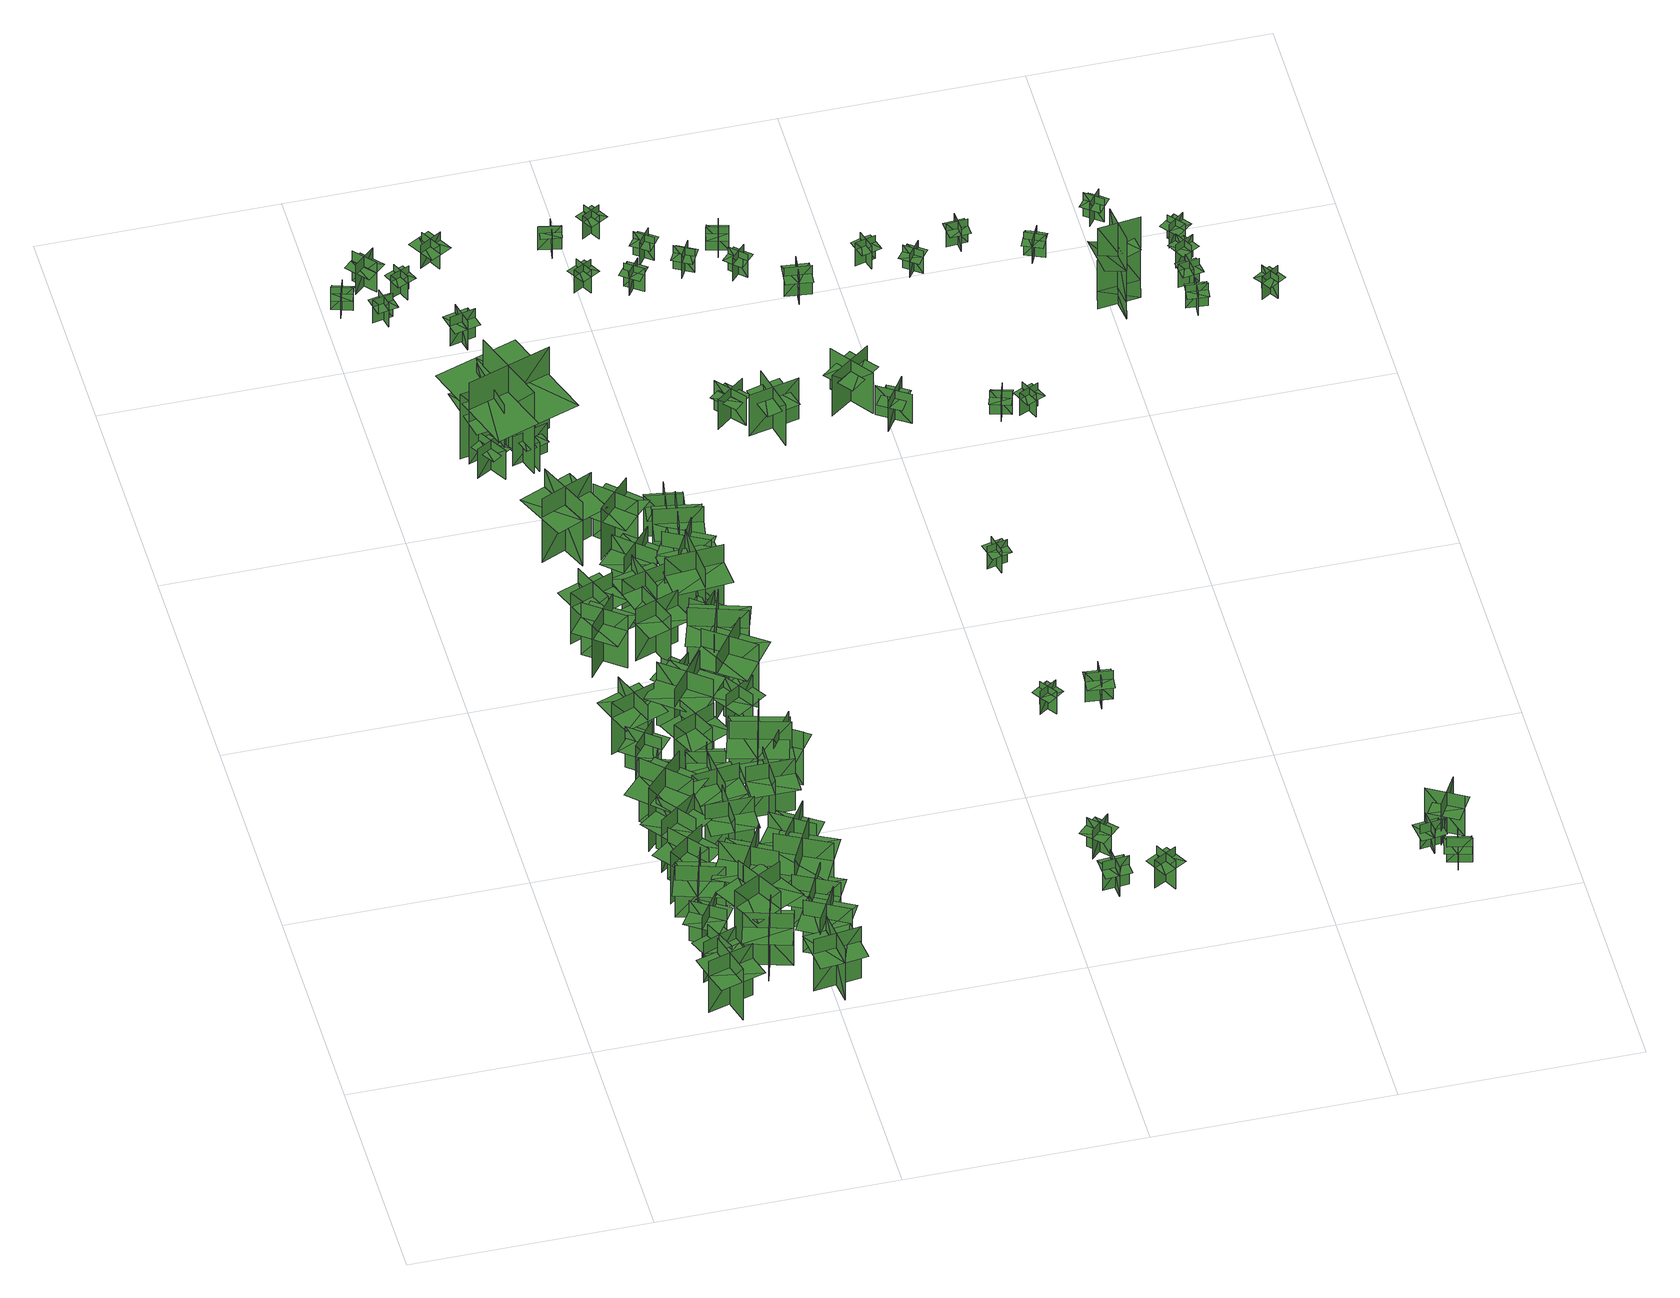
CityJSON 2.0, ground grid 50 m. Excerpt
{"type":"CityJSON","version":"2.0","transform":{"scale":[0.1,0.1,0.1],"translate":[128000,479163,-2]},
"CityObjects":{
"tree1":{"type":"SolitaryVegetationObject","geometry":[{"type":"MultiSurface","lod":"1","boundaries":[[[0,1,2]],[[0,2,3]],[[4,5,6]],[[4,6,7]],[[8,9,10]],[[8,10,11]],[[8,11,12]],[[8,12,13]]]}]},
"tree2":{"type":"SolitaryVegetationObject","geometry":[{"type":"MultiSurface","lod":"1","boundaries":[[[14,15,16]],[[14,16,17]],[[18,19,20]],[[18,20,21]],[[22,23,24]],[[22,24,25]],[[22,25,26]],[[22,26,27]]]}]},
"tree3":{"type":"SolitaryVegetationObject","geometry":[{"type":"MultiSurface","lod":"1","boundaries":[[[28,29,30]],[[28,30,31]],[[32,33,34]],[[32,34,35]],[[36,37,38]],[[36,38,39]],[[36,39,40]],[[36,40,41]]]}]},
"tree4":{"type":"SolitaryVegetationObject","geometry":[{"type":"MultiSurface","lod":"1","boundaries":[[[42,43,44]],[[42,44,45]],[[46,47,48]],[[46,48,49]],[[50,51,52]],[[50,52,53]],[[50,53,54]],[[50,54,55]]]}]},
"tree5":{"type":"SolitaryVegetationObject","geometry":[{"type":"MultiSurface","lod":"1","boundaries":[[[56,57,58]],[[56,58,59]],[[60,61,62]],[[60,62,63]],[[64,65,66]],[[64,66,67]],[[64,67,68]],[[64,68,69]]]}]},
"tree6":{"type":"SolitaryVegetationObject","geometry":[{"type":"MultiSurface","lod":"1","boundaries":[[[70,71,72]],[[70,72,73]],[[74,75,76]],[[74,76,77]],[[78,79,80]],[[78,80,81]],[[78,81,82]],[[78,82,83]]]}]},
"tree7":{"type":"SolitaryVegetationObject","geometry":[{"type":"MultiSurface","lod":"1","boundaries":[[[84,85,86]],[[84,86,87]],[[88,89,90]],[[88,90,91]],[[92,93,94]],[[92,94,95]],[[92,95,96]],[[92,96,97]]]}]},
"tree8":{"type":"SolitaryVegetationObject","geometry":[{"type":"MultiSurface","lod":"1","boundaries":[[[98,99,100]],[[98,100,101]],[[102,103,104]],[[102,104,105]],[[106,107,108]],[[106,108,109]],[[106,109,110]],[[106,110,111]]]}]},
"tree9":{"type":"SolitaryVegetationObject","geometry":[{"type":"MultiSurface","lod":"1","boundaries":[[[112,113,114]],[[112,114,115]],[[116,117,118]],[[116,118,119]],[[120,121,122]],[[120,122,123]],[[120,123,124]],[[120,124,125]]]}]},
"tree10":{"type":"SolitaryVegetationObject","geometry":[{"type":"MultiSurface","lod":"1","boundaries":[[[126,127,128]],[[126,128,129]],[[130,131,132]],[[130,132,133]],[[134,135,136]],[[134,136,137]],[[134,137,138]],[[134,138,139]]]}]},
"tree11":{"type":"SolitaryVegetationObject","geometry":[{"type":"MultiSurface","lod":"1","boundaries":[[[140,141,142]],[[140,142,143]],[[144,145,146]],[[144,146,147]],[[148,149,150]],[[148,150,151]],[[148,151,152]],[[148,152,153]]]}]},
"tree12":{"type":"SolitaryVegetationObject","geometry":[{"type":"MultiSurface","lod":"1","boundaries":[[[154,155,156]],[[154,156,157]],[[158,159,160]],[[158,160,161]],[[162,163,164]],[[162,164,165]],[[162,165,166]],[[162,166,167]]]}]},
"tree13":{"type":"SolitaryVegetationObject","geometry":[{"type":"MultiSurface","lod":"1","boundaries":[[[168,169,170]],[[168,170,171]],[[172,173,174]],[[172,174,175]],[[176,177,178]],[[176,178,179]],[[176,179,180]],[[176,180,181]]]}]},
"tree14":{"type":"SolitaryVegetationObject","geometry":[{"type":"MultiSurface","lod":"1","boundaries":[[[182,183,184]],[[182,184,185]],[[186,187,188]],[[186,188,189]],[[190,191,192]],[[190,192,193]],[[190,193,194]],[[190,194,195]]]}]},
"tree15":{"type":"SolitaryVegetationObject","geometry":[{"type":"MultiSurface","lod":"1","boundaries":[[[196,197,198]],[[196,198,199]],[[200,201,202]],[[200,202,203]],[[204,205,206]],[[204,206,207]],[[204,207,208]],[[204,208,209]]]}]},
"tree16":{"type":"SolitaryVegetationObject","geometry":[{"type":"MultiSurface","lod":"1","boundaries":[[[210,211,212]],[[210,212,213]],[[214,215,216]],[[214,216,217]],[[218,219,220]],[[218,220,221]],[[218,221,222]],[[218,222,223]]]}]},
"tree17":{"type":"SolitaryVegetationObject","geometry":[{"type":"MultiSurface","lod":"1","boundaries":[[[224,225,226]],[[224,226,227]],[[228,229,230]],[[228,230,231]],[[232,233,234]],[[232,234,235]],[[232,235,236]],[[232,236,237]]]}]},
"tree18":{"type":"SolitaryVegetationObject","geometry":[{"type":"MultiSurface","lod":"1","boundaries":[[[238,239,240]],[[238,240,241]],[[242,243,244]],[[242,244,245]],[[246,247,248]],[[246,248,249]],[[246,249,250]],[[246,250,251]]]}]},
"tree19":{"type":"SolitaryVegetationObject","geometry":[{"type":"MultiSurface","lod":"1","boundaries":[[[252,253,254]],[[252,254,255]],[[256,257,258]],[[256,258,259]],[[260,261,262]],[[260,262,263]],[[260,263,264]],[[260,264,265]]]}]},
"tree20":{"type":"SolitaryVegetationObject","geometry":[{"type":"MultiSurface","lod":"1","boundaries":[[[266,267,268]],[[266,268,269]],[[270,271,272]],[[270,272,273]],[[274,275,276]],[[274,276,277]],[[274,277,278]],[[274,278,279]]]}]},
"tree21":{"type":"SolitaryVegetationObject","geometry":[{"type":"MultiSurface","lod":"1","boundaries":[[[280,281,282]],[[280,282,283]],[[284,285,286]],[[284,286,287]],[[288,289,290]],[[288,290,291]],[[288,291,292]],[[288,292,293]]]}]},
"tree22":{"type":"SolitaryVegetationObject","geometry":[{"type":"MultiSurface","lod":"1","boundaries":[[[294,295,296]],[[294,296,297]],[[298,299,300]],[[298,300,301]],[[302,303,304]],[[302,304,305]],[[302,305,306]],[[302,306,307]]]}]},
"tree23":{"type":"SolitaryVegetationObject","geometry":[{"type":"MultiSurface","lod":"1","boundaries":[[[308,309,310]],[[308,310,311]],[[312,313,314]],[[312,314,315]],[[316,317,318]],[[316,318,319]],[[316,319,320]],[[316,320,321]]]}]},
"tree24":{"type":"SolitaryVegetationObject","geometry":[{"type":"MultiSurface","lod":"1","boundaries":[[[322,323,324]],[[322,324,325]],[[326,327,328]],[[326,328,329]],[[330,331,332]],[[330,332,333]],[[330,333,334]],[[330,334,335]]]}]},
"tree25":{"type":"SolitaryVegetationObject","geometry":[{"type":"MultiSurface","lod":"1","boundaries":[[[336,337,338]],[[336,338,339]],[[340,341,342]],[[340,342,343]],[[344,345,346]],[[344,346,347]],[[344,347,348]],[[344,348,349]]]}]},
"tree26":{"type":"SolitaryVegetationObject","geometry":[{"type":"MultiSurface","lod":"1","boundaries":[[[350,351,352]],[[350,352,353]],[[354,355,356]],[[354,356,357]],[[358,359,360]],[[358,360,361]],[[358,361,362]],[[358,362,363]]]}]},
"tree27":{"type":"SolitaryVegetationObject","geometry":[{"type":"MultiSurface","lod":"1","boundaries":[[[364,365,366]],[[364,366,367]],[[368,369,370]],[[368,370,371]],[[372,373,374]],[[372,374,375]],[[372,375,376]],[[372,376,377]]]}]},
"tree28":{"type":"SolitaryVegetationObject","geometry":[{"type":"MultiSurface","lod":"1","boundaries":[[[378,379,380]],[[378,380,381]],[[382,383,384]],[[382,384,385]],[[386,387,388]],[[386,388,389]],[[386,389,390]],[[386,390,391]]]}]},
"tree29":{"type":"SolitaryVegetationObject","geometry":[{"type":"MultiSurface","lod":"1","boundaries":[[[392,393,394]],[[392,394,395]],[[396,397,398]],[[396,398,399]],[[400,401,402]],[[400,402,403]],[[400,403,404]],[[400,404,405]]]}]},
"tree30":{"type":"SolitaryVegetationObject","geometry":[{"type":"MultiSurface","lod":"1","boundaries":[[[406,407,408]],[[406,408,409]],[[410,411,412]],[[410,412,413]],[[414,415,416]],[[414,416,417]],[[414,417,418]],[[414,418,419]]]}]},
"tree31":{"type":"SolitaryVegetationObject","geometry":[{"type":"MultiSurface","lod":"1","boundaries":[[[420,421,422]],[[420,422,423]],[[424,425,426]],[[424,426,427]],[[428,429,430]],[[428,430,431]],[[428,431,432]],[[428,432,433]]]}]},
"tree32":{"type":"SolitaryVegetationObject","geometry":[{"type":"MultiSurface","lod":"1","boundaries":[[[434,435,436]],[[434,436,437]],[[438,439,440]],[[438,440,441]],[[442,443,444]],[[442,444,445]],[[442,445,446]],[[442,446,447]]]}]},
"tree33":{"type":"SolitaryVegetationObject","geometry":[{"type":"MultiSurface","lod":"1","boundaries":[[[448,449,450]],[[448,450,451]],[[452,453,454]],[[452,454,455]],[[456,457,458]],[[456,458,459]],[[456,459,460]],[[456,460,461]]]}]},
"tree34":{"type":"SolitaryVegetationObject","geometry":[{"type":"MultiSurface","lod":"1","boundaries":[[[462,463,464]],[[462,464,465]],[[466,467,468]],[[466,468,469]],[[470,471,472]],[[470,472,473]],[[470,473,474]],[[470,474,475]]]}]},
"tree35":{"type":"SolitaryVegetationObject","geometry":[{"type":"MultiSurface","lod":"1","boundaries":[[[476,477,478]],[[476,478,479]],[[480,481,482]],[[480,482,483]],[[484,485,486]],[[484,486,487]],[[484,485,488]],[[484,488,489]]]}]},
"tree36":{"type":"SolitaryVegetationObject","geometry":[{"type":"MultiSurface","lod":"1","boundaries":[[[490,491,492]],[[490,492,493]],[[494,495,496]],[[494,496,497]],[[498,499,500]],[[498,500,501]],[[498,501,502]],[[498,502,503]]]}]},
"tree37":{"type":"SolitaryVegetationObject","geometry":[{"type":"MultiSurface","lod":"1","boundaries":[[[504,505,506]],[[504,506,507]],[[508,509,510]],[[508,510,511]],[[512,513,514]],[[512,514,515]],[[512,516,517]],[[512,517,513]]]}]},
"tree38":{"type":"SolitaryVegetationObject","geometry":[{"type":"MultiSurface","lod":"1","boundaries":[[[518,519,520]],[[518,520,521]],[[522,523,524]],[[522,524,525]],[[526,527,528]],[[526,528,529]],[[526,529,530]],[[526,530,531]]]}]},
"tree39":{"type":"SolitaryVegetationObject","geometry":[{"type":"MultiSurface","lod":"1","boundaries":[[[532,533,534]],[[532,534,535]],[[536,537,538]],[[536,538,539]],[[540,541,542]],[[540,542,543]],[[540,541,544]],[[540,544,545]]]}]},
"tree40":{"type":"SolitaryVegetationObject","geometry":[{"type":"MultiSurface","lod":"1","boundaries":[[[546,547,548]],[[546,548,549]],[[550,551,552]],[[550,552,553]],[[554,555,556]],[[554,556,557]],[[554,557,558]],[[554,558,559]]]}]},
"tree41":{"type":"SolitaryVegetationObject","geometry":[{"type":"MultiSurface","lod":"1","boundaries":[[[560,561,562]],[[560,562,563]],[[564,565,566]],[[564,566,567]],[[568,569,570]],[[568,570,571]],[[568,571,572]],[[568,572,573]]]}]},
"tree42":{"type":"SolitaryVegetationObject","geometry":[{"type":"MultiSurface","lod":"1","boundaries":[[[574,575,576]],[[574,576,577]],[[578,579,580]],[[578,580,581]],[[582,583,584]],[[582,584,585]],[[582,585,586]],[[582,586,587]]]}]},
"tree43":{"type":"SolitaryVegetationObject","geometry":[{"type":"MultiSurface","lod":"1","boundaries":[[[588,589,590]],[[588,590,591]],[[592,593,594]],[[592,594,595]],[[596,597,598]],[[596,598,599]],[[596,599,600]],[[596,600,601]]]}]},
"tree44":{"type":"SolitaryVegetationObject","geometry":[{"type":"MultiSurface","lod":"1","boundaries":[[[602,603,604]],[[602,604,605]],[[606,607,608]],[[606,608,609]],[[610,611,612]],[[610,612,613]],[[610,613,614]],[[610,614,615]]]}]},
"tree45":{"type":"SolitaryVegetationObject","geometry":[{"type":"MultiSurface","lod":"1","boundaries":[[[616,617,618]],[[616,618,619]],[[620,621,622]],[[620,622,623]],[[624,625,626]],[[624,626,627]],[[624,627,628]],[[624,628,629]]]}]},
"tree46":{"type":"SolitaryVegetationObject","geometry":[{"type":"MultiSurface","lod":"1","boundaries":[[[630,631,632]],[[630,632,633]],[[634,635,636]],[[634,636,637]],[[638,639,640]],[[638,640,641]],[[638,641,642]],[[638,642,643]]]}]},
"tree47":{"type":"SolitaryVegetationObject","geometry":[{"type":"MultiSurface","lod":"1","boundaries":[[[644,645,646]],[[644,646,647]],[[648,649,650]],[[648,650,651]],[[652,653,654]],[[652,654,655]],[[652,655,656]],[[652,656,657]]]}]},
"tree48":{"type":"SolitaryVegetationObject","geometry":[{"type":"MultiSurface","lod":"1","boundaries":[[[658,659,660]],[[658,660,661]],[[662,663,664]],[[662,664,665]],[[666,667,668]],[[666,668,669]],[[666,669,670]],[[666,670,671]]]}]},
"tree49":{"type":"SolitaryVegetationObject","geometry":[{"type":"MultiSurface","lod":"1","boundaries":[[[672,673,674]],[[672,674,675]],[[676,677,678]],[[676,678,679]],[[680,681,682]],[[680,682,683]],[[680,683,684]],[[680,684,685]]]}]},
"tree50":{"type":"SolitaryVegetationObject","geometry":[{"type":"MultiSurface","lod":"1","boundaries":[[[686,687,688]],[[686,688,689]],[[690,691,692]],[[690,692,693]],[[694,695,696]],[[694,696,697]],[[694,697,698]],[[694,698,699]]]}]},
"tree51":{"type":"SolitaryVegetationObject","geometry":[{"type":"MultiSurface","lod":"1","boundaries":[[[700,701,702]],[[700,702,703]],[[704,705,706]],[[704,706,707]],[[708,709,710]],[[708,710,711]],[[708,711,712]],[[708,712,713]]]}]},
"tree52":{"type":"SolitaryVegetationObject","geometry":[{"type":"MultiSurface","lod":"1","boundaries":[[[714,715,716]],[[714,716,717]],[[718,719,720]],[[718,720,721]],[[722,723,724]],[[722,724,725]],[[722,725,726]],[[722,726,727]]]}]},
"tree53":{"type":"SolitaryVegetationObject","geometry":[{"type":"MultiSurface","lod":"1","boundaries":[[[728,729,730]],[[728,730,731]],[[732,733,734]],[[732,734,735]],[[736,737,738]],[[736,738,739]],[[736,739,740]],[[736,740,741]]]}]},
"tree54":{"type":"SolitaryVegetationObject","geometry":[{"type":"MultiSurface","lod":"1","boundaries":[[[742,743,744]],[[742,744,745]],[[746,747,748]],[[746,748,749]],[[750,751,752]],[[750,752,753]],[[750,753,754]],[[750,754,755]]]}]},
"tree55":{"type":"SolitaryVegetationObject","geometry":[{"type":"MultiSurface","lod":"1","boundaries":[[[756,757,758]],[[756,758,759]],[[760,761,762]],[[760,762,763]],[[764,765,766]],[[764,766,767]],[[764,767,768]],[[764,768,769]]]}]},
"tree56":{"type":"SolitaryVegetationObject","geometry":[{"type":"MultiSurface","lod":"1","boundaries":[[[770,771,772]],[[770,772,773]],[[774,775,776]],[[774,776,777]],[[778,779,780]],[[778,780,781]],[[778,782,783]],[[778,783,779]]]}]},
"tree57":{"type":"SolitaryVegetationObject","geometry":[{"type":"MultiSurface","lod":"1","boundaries":[[[784,785,786]],[[784,786,787]],[[788,789,790]],[[788,790,791]],[[792,793,794]],[[792,794,795]],[[792,795,796]],[[792,796,797]]]}]},
"tree58":{"type":"SolitaryVegetationObject","geometry":[{"type":"MultiSurface","lod":"1","boundaries":[[[798,799,800]],[[798,800,801]],[[802,803,804]],[[802,804,805]],[[806,807,808]],[[806,808,809]],[[806,809,810]],[[806,810,811]]]}]},
"tree59":{"type":"SolitaryVegetationObject","geometry":[{"type":"MultiSurface","lod":"1","boundaries":[[[812,813,814]],[[812,814,815]],[[816,817,818]],[[816,818,819]],[[820,821,822]],[[820,822,823]],[[820,823,824]],[[820,824,825]]]}]},
"tree60":{"type":"SolitaryVegetationObject","geometry":[{"type":"MultiSurface","lod":"1","boundaries":[[[826,827,828]],[[826,828,829]],[[830,831,832]],[[830,832,833]],[[834,835,836]],[[834,836,837]],[[834,837,838]],[[834,838,839]]]}]},
"tree61":{"type":"SolitaryVegetationObject","geometry":[{"type":"MultiSurface","lod":"1","boundaries":[[[840,841,842]],[[840,842,843]],[[844,845,846]],[[844,846,847]],[[848,849,850]],[[848,850,851]],[[848,851,852]],[[848,852,853]]]}]},
"tree62":{"type":"SolitaryVegetationObject","geometry":[{"type":"MultiSurface","lod":"1","boundaries":[[[854,855,856]],[[854,856,857]],[[858,859,860]],[[858,860,861]],[[862,863,864]],[[862,864,865]],[[862,865,866]],[[862,866,867]]]}]},
"tree63":{"type":"SolitaryVegetationObject","geometry":[{"type":"MultiSurface","lod":"1","boundaries":[[[868,869,870]],[[868,870,871]],[[872,873,874]],[[872,874,875]],[[876,877,878]],[[876,878,879]],[[876,879,880]],[[876,880,881]]]}]},
"tree64":{"type":"SolitaryVegetationObject","geometry":[{"type":"MultiSurface","lod":"1","boundaries":[[[882,883,884]],[[882,884,885]],[[886,887,888]],[[886,888,889]],[[890,891,892]],[[890,892,893]],[[890,893,894]],[[890,894,895]]]}]},
"tree65":{"type":"SolitaryVegetationObject","geometry":[{"type":"MultiSurface","lod":"1","boundaries":[[[896,897,898]],[[896,898,899]],[[900,901,902]],[[900,902,903]],[[904,905,906]],[[904,906,907]],[[904,907,908]],[[904,908,909]]]}]},
"tree66":{"type":"SolitaryVegetationObject","geometry":[{"type":"MultiSurface","lod":"1","boundaries":[[[910,911,912]],[[910,912,913]],[[914,915,916]],[[914,916,917]],[[918,919,920]],[[918,920,921]],[[918,921,922]],[[918,922,923]]]}]},
"tree67":{"type":"SolitaryVegetationObject","geometry":[{"type":"MultiSurface","lod":"1","boundaries":[[[924,925,926]],[[924,926,927]],[[928,929,930]],[[928,930,931]],[[932,933,934]],[[932,934,935]],[[932,935,936]],[[932,936,937]]]}]},
"tree68":{"type":"SolitaryVegetationObject","geometry":[{"type":"MultiSurface","lod":"1","boundaries":[[[938,939,940]],[[938,940,941]],[[942,943,944]],[[942,944,945]],[[946,947,948]],[[946,948,949]],[[946,949,950]],[[946,950,951]]]}]},
"tree69":{"type":"SolitaryVegetationObject","geometry":[{"type":"MultiSurface","lod":"1","boundaries":[[[952,953,954]],[[952,954,955]],[[956,957,958]],[[956,958,959]],[[960,961,962]],[[960,962,963]],[[960,963,964]],[[960,964,965]]]}]},
"tree70":{"type":"SolitaryVegetationObject","geometry":[{"type":"MultiSurface","lod":"1","boundaries":[[[966,967,968]],[[966,968,969]],[[970,971,972]],[[970,972,973]],[[974,975,976]],[[974,976,977]],[[974,977,978]],[[974,978,979]]]}]},
"tree71":{"type":"SolitaryVegetationObject","geometry":[{"type":"MultiSurface","lod":"1","boundaries":[[[980,981,982]],[[980,982,983]],[[984,985,986]],[[984,986,987]],[[988,989,990]],[[988,990,991]],[[988,991,992]],[[988,992,993]]]}]},
"tree72":{"type":"SolitaryVegetationObject","geometry":[{"type":"MultiSurface","lod":"1","boundaries":[[[994,995,996]],[[994,996,997]],[[998,999,1000]],[[998,1000,1001]],[[1002,1003,1004]],[[1002,1004,1005]],[[1002,1005,1006]],[[1002,1006,1007]]]}]},
"tree73":{"type":"SolitaryVegetationObject","geometry":[{"type":"MultiSurface","lod":"1","boundaries":[[[1008,1009,1010]],[[1008,1010,1011]],[[1012,1013,1014]],[[1012,1014,1015]],[[1016,1017,1018]],[[1016,1018,1019]],[[1016,1019,1020]],[[1016,1020,1021]]]}]},
"tree74":{"type":"SolitaryVegetationObject","geometry":[{"type":"MultiSurface","lod":"1","boundaries":[[[1022,1023,1024]],[[1022,1024,1025]],[[1026,1027,1028]],[[1026,1028,1029]],[[1030,1031,1032]],[[1030,1032,1033]],[[1030,1033,1034]],[[1030,1034,1035]]]}]},
"tree75":{"type":"SolitaryVegetationObject","geometry":[{"type":"MultiSurface","lod":"1","boundaries":[[[1036,1037,1038]],[[1036,1038,1039]],[[1040,1041,1042]],[[1040,1042,1043]],[[1044,1045,1046]],[[1044,1046,1047]],[[1044,1047,1048]],[[1044,1048,1049]]]}]},
"tree76":{"type":"SolitaryVegetationObject","geometry":[{"type":"MultiSurface","lod":"1","boundaries":[[[1050,1051,1052]],[[1050,1052,1053]],[[1054,1055,1056]],[[1054,1056,1057]],[[1058,1059,1060]],[[1058,1060,1061]],[[1058,1061,1062]],[[1058,1062,1063]]]}]},
"tree77":{"type":"SolitaryVegetationObject","geometry":[{"type":"MultiSurface","lod":"1","boundaries":[[[1064,1065,1066]],[[1064,1066,1067]],[[1068,1069,1070]],[[1068,1070,1071]],[[1072,1073,1074]],[[1072,1074,1075]],[[1072,1075,1076]],[[1072,1076,1077]]]}]},
"tree78":{"type":"SolitaryVegetationObject","geometry":[{"type":"MultiSurface","lod":"1","boundaries":[[[1078,1079,1080]],[[1078,1080,1081]],[[1082,1083,1084]],[[1082,1084,1085]],[[1086,1087,1088]],[[1086,1088,1089]],[[1086,1089,1090]],[[1086,1090,1091]]]}]},
"tree79":{"type":"SolitaryVegetationObject","geometry":[{"type":"MultiSurface","lod":"1","boundaries":[[[1092,1093,1094]],[[1092,1094,1095]],[[1096,1097,1098]],[[1096,1098,1099]],[[1100,1101,1102]],[[1100,1102,1103]],[[1100,1103,1104]],[[1100,1104,1105]]]}]},
"tree80":{"type":"SolitaryVegetationObject","geometry":[{"type":"MultiSurface","lod":"1","boundaries":[[[1106,1107,1108]],[[1106,1108,1109]],[[1110,1111,1112]],[[1110,1112,1113]],[[1114,1115,1116]],[[1114,1116,1117]],[[1114,1117,1118]],[[1114,1118,1119]]]}]},
"tree81":{"type":"SolitaryVegetationObject","geometry":[{"type":"MultiSurface","lod":"1","boundaries":[[[1120,1121,1122]],[[1120,1122,1123]],[[1124,1125,1126]],[[1124,1126,1127]],[[1128,1129,1130]],[[1128,1130,1131]],[[1128,1131,1132]],[[1128,1132,1133]]]}]},
"tree82":{"type":"SolitaryVegetationObject","geometry":[{"type":"MultiSurface","lod":"1","boundaries":[[[1134,1135,1136]],[[1134,1136,1137]],[[1138,1139,1140]],[[1138,1140,1141]],[[1142,1143,1144]],[[1142,1144,1145]],[[1142,1145,1146]],[[1142,1146,1147]]]}]},
"tree83":{"type":"SolitaryVegetationObject","geometry":[{"type":"MultiSurface","lod":"1","boundaries":[[[1148,1149,1150]],[[1148,1150,1151]],[[1152,1153,1154]],[[1152,1154,1155]],[[1156,1157,1153]],[[1156,1153,1152]],[[1158,1159,1149]],[[1158,1149,1148]],[[1160,1161,1162]],[[1160,1162,1163]],[[1164,1165,1166]],[[1164,1166,1167]]]}]},
"tree84":{"type":"SolitaryVegetationObject","geometry":[{"type":"MultiSurface","lod":"1","boundaries":[[[1168,1169,1170]],[[1168,1170,1171]],[[1172,1173,1174]],[[1172,1174,1175]],[[1176,1177,1178]],[[1176,1178,1179]],[[1176,1179,1180]],[[1176,1180,1181]]]}]},
"tree85":{"type":"SolitaryVegetationObject","geometry":[{"type":"MultiSurface","lod":"1","boundaries":[[[1182,1183,1184]],[[1182,1184,1185]],[[1186,1187,1188]],[[1186,1188,1189]],[[1190,1191,1192]],[[1190,1192,1193]],[[1190,1193,1194]],[[1190,1194,1195]]]}]},
"tree86":{"type":"SolitaryVegetationObject","geometry":[{"type":"MultiSurface","lod":"1","boundaries":[[[1196,1197,1198]],[[1196,1198,1199]],[[1200,1201,1202]],[[1200,1202,1203]],[[1204,1205,1206]],[[1204,1206,1207]],[[1204,1207,1208]],[[1204,1208,1209]]]}]},
"tree87":{"type":"SolitaryVegetationObject","geometry":[{"type":"MultiSurface","lod":"1","boundaries":[[[1210,1211,1212]],[[1210,1212,1213]],[[1214,1215,1216]],[[1214,1216,1217]],[[1218,1219,1220]],[[1218,1220,1221]],[[1218,1221,1222]],[[1218,1222,1223]]]}]},
"tree88":{"type":"SolitaryVegetationObject","geometry":[{"type":"MultiSurface","lod":"1","boundaries":[[[1224,1225,1226]],[[1224,1226,1227]],[[1228,1229,1230]],[[1228,1230,1231]],[[1232,1233,1234]],[[1232,1234,1235]],[[1232,1235,1236]],[[1232,1236,1237]]]}]},
"tree89":{"type":"SolitaryVegetationObject","geometry":[{"type":"MultiSurface","lod":"1","boundaries":[[[1238,1239,1240]],[[1238,1240,1241]],[[1242,1243,1244]],[[1242,1244,1245]],[[1246,1247,1248]],[[1246,1248,1249]],[[1246,1249,1250]],[[1246,1250,1251]]]}]}
},
"vertices":[
[280,110,6],[308,14,6],[308,14,144],[280,110,144],[248,51,6],[343,80,6],[343,80,144],[248,51,144],[248,51,105],[262,4,105],[358,32,105],[343,80,105],[329,128,105],[234,99,105],
[279,185,6],[309,113,6],[309,113,114],[279,185,114],[259,137,6],[331,166,6],[331,166,114],[259,137,114],[259,137,83],[274,101,83],[345,130,83],[331,166,83],[316,202,83],[244,173,83],
[274,207,6],[318,271,6],[318,271,114],[274,207,114],[325,217,6],[261,260,6],[261,260,114],[325,217,114],[325,217,84],[347,249,84],[283,292,84],[261,260,84],[239,228,84],[303,185,84],
[250,331,7],[345,302,7],[345,302,146],[250,331,146],[281,273,7],[310,368,7],[310,368,146],[281,273,146],[281,273,107],[328,258,107],[358,353,107],[310,368,107],[263,382,107],[233,287,107],
[329,434,5],[251,372,5],[251,372,144],[329,434,144],[263,442,5],[326,364,5],[326,364,144],[263,442,144],[263,442,105],[224,411,105],[287,333,105],[326,364,105],[364,395,105],[302,473,105],
[256,462,6],[336,522,6],[336,522,145],[256,462,145],[322,452,6],[262,532,6],[262,532,145],[322,452,145],[322,452,106],[362,482,106],[302,562,106],[262,532,106],[222,502,106],[282,422,106],
[383,110,6],[411,206,6],[411,206,144],[383,110,144],[442,142,6],[346,170,6],[346,170,144],[442,142,144],[442,142,106],[455,190,106],[360,218,106],[346,170,106],[332,122,106],[428,94,106],
[330,616,5],[246,528,5],[246,528,175],[330,616,175],[249,615,5],[337,531,5],[337,531,175],[249,615,175],[249,615,127],[207,570,127],[295,487,127],[337,531,127],[379,575,127],[291,659,127],
[444,262,6],[338,203,6],[338,203,175],[444,262,175],[366,285,6],[425,178,6],[425,178,175],[366,285,175],[366,285,128],[313,255,128],[372,149,128],[425,178,128],[479,208,128],[419,314,128],
[306,695,7],[279,622,7],[279,622,115],[306,695,115],[259,673,7],[332,647,7],[332,647,115],[259,673,115],[259,673,85],[246,637,85],[318,610,85],[332,647,85],[345,683,85],[272,710,85],
[372,271,2],[430,378,2],[430,378,171],[372,271,171],[450,294,2],[343,352,2],[343,352,171],[450,294,171],[450,294,124],[479,347,124],[372,405,124],[343,352,124],[314,298,124],[421,240,124],
[320,722,7],[260,771,7],[260,771,115],[320,722,115],[315,773,7],[266,713,7],[266,713,115],[315,773,115],[315,773,85],[285,798,85],[236,737,85],[266,713,85],[296,689,85],[345,749,85],
[374,416,8],[425,393,8],[425,393,85],[374,416,85],[387,381,8],[410,432,8],[410,432,85],[387,381,85],[387,381,63],[412,370,63],[435,420,63],[410,432,63],[385,443,63],[362,393,63],
[461,59,9],[560,72,9],[560,72,147],[461,59,147],[514,18,9],[501,117,9],[501,117,147],[514,18,147],[514,18,109],[563,24,109],[551,123,109],[501,117,109],[452,111,109],[464,12,109],
[309,788,7],[273,881,7],[273,881,145],[309,788,145],[336,848,7],[243,812,7],[243,812,145],[336,848,145],[336,848,106],[318,895,106],[225,859,106],[243,812,106],[261,766,106],[354,802,106],
[396,533,6],[396,433,6],[396,433,144],[396,533,144],[349,486,6],[448,486,6],[448,486,144],[349,486,144],[349,486,105],[349,436,105],[448,436,105],[448,486,105],[448,536,105],[349,536,105],
[469,174,7],[556,126,7],[556,126,146],[469,174,146],[487,110,7],[535,197,7],[535,197,146],[487,110,146],[487,110,107],[531,86,107],[579,173,107],[535,197,107],[491,221,107],[444,134,107],
[402,533,7],[390,632,7],[390,632,145],[402,533,145],[443,585,7],[344,573,7],[344,573,145],[443,585,145],[443,585,106],[437,634,106],[338,622,106],[344,573,106],[350,523,106],[449,536,106],
[528,272,6],[483,184,6],[483,184,144],[528,272,144],[465,252,6],[553,207,6],[553,207,144],[465,252,144],[465,252,106],[442,208,106],[531,163,106],[553,207,106],[576,252,106],[487,297,106],
[390,628,7],[406,704,7],[406,704,115],[390,628,115],[433,656,7],[357,672,7],[357,672,115],[433,656,115],[433,656,85],[441,694,85],[365,709,85],[357,672,85],[350,634,85],[425,618,85],
[528,367,7],[473,258,7],[473,258,176],[528,367,176],[451,342,7],[559,287,7],[559,287,176],[451,342,176],[451,342,128],[423,288,128],[532,233,128],[559,287,128],[587,342,128],[478,396,128],
[320,1113,7],[259,1034,7],[259,1034,146],[320,1113,146],[254,1104,7],[333,1044,7],[333,1044,146],[254,1104,146],[254,1104,107],[224,1065,107],[303,1004,107],[333,1044,107],[363,1083,107],[284,1144,107],
[436,763,6],[346,721,6],[346,721,145],[436,763,145],[374,786,6],[416,696,6],[416,696,145],[374,786,145],[374,786,106],[329,765,106],[370,675,106],[416,696,106],[461,716,106],[420,807,106],
[482,368,6],[537,451,6],[537,451,144],[482,368,144],[547,381,6],[464,436,6],[464,436,144],[547,381,144],[547,381,105],[574,422,105],[491,477,105],[464,436,105],[436,394,105],[519,339,105],
[334,1174,7],[241,1137,7],[241,1137,145],[334,1174,145],[273,1201,7],[310,1108,7],[310,1108,145],[273,1201,145],[273,1201,106],[227,1182,106],[263,1090,106],[310,1108,106],[356,1126,106],[319,1219,106],
[363,787,8],[438,882,8],[438,882,177],[363,787,177],[443,796,8],[348,871,8],[348,871,177],[443,796,177],[443,796,130],[481,844,130],[386,919,130],[348,871,130],[310,824,130],[406,748,130],
[499,618,7],[499,518,7],[499,518,145],[499,618,145],[452,571,7],[552,571,7],[552,571,145],[452,571,145],[452,571,106],[452,521,106],[552,521,106],[552,571,106],[551,621,106],[452,621,106],
[38,2165,33],[25,2122,33],[25,2122,94],[38,2165,94],[12,2151,33],[54,2138,33],[54,2138,94],[12,2151,94],[12,2151,77],[6,2130,77],[48,2117,77],[54,2138,77],[61,2159,77],[19,2172,77],
[375,943,8],[430,888,8],[430,888,116],[375,943,116],[375,892,8],[430,946,8],[430,946,116],[375,892,116],[375,892,86],[402,864,86],[457,918,86],[430,946,86],[403,974,86],[347,919,86],
[445,676,6],[563,643,6],[563,643,175],[445,676,175],[485,605,6],[517,722,6],[517,722,175],[485,605,175],[485,605,128],[544,588,128],[576,706,128],[517,722,128],[459,738,128],[426,621,128],
[191,1687,11],[231,1620,11],[231,1620,89],[191,1687,89],[179,1636,11],[179,1636,89],[245,1676,89],[245,1676,11],[194,1681,68],[173,1666,68],[206,1616,68],[228,1630,68],[249,1645,68],[215,1695,68],
[243,1373,11],[354,1423,11],[354,1423,181],[243,1373,181],[318,1344,11],[269,1455,11],[269,1455,181],[318,1344,181],[318,1344,133],[374,1368,133],[325,1480,133],[269,1455,133],[213,1430,133],[263,1319,133],
[381,1119,8],[415,1025,8],[415,1025,146],[381,1119,146],[353,1059,8],[446,1092,8],[446,1092,146],[353,1059,146],[353,1059,107],[369,1012,107],[463,1045,107],[446,1092,107],[430,1139,107],[336,1106,107],
[125,2104,32],[82,2095,32],[82,2095,94],[125,2104,94],[101,2120,32],[110,2077,32],[110,2077,94],[101,2120,94],[101,2120,76],[79,2116,76],[88,2072,76],[110,2077,76],[131,2081,76],[123,2124,76],
[236,1649,12],[212,1776,12],[212,1776,184],[236,1649,184],[285,1722,12],[159,1698,12],[159,1698,184],[285,1722,184],[240,1650,126],[216,1777,126],[152,1765,126],[177,1638,126],[267,1787,126],[292,1660,126],
[409,1114,9],[383,1210,9],[383,1210,148],[409,1114,148],[443,1171,9],[347,1145,9],[347,1145,148],[443,1171,148],[443,1171,109],[429,1219,109],[333,1193,109],[347,1145,109],[360,1097,109],[456,1123,109],
[584,633,10],[513,681,10],[513,681,152],[584,633,152],[571,697,10],[523,627,10],[523,627,152],[571,697,152],[571,697,106],[523,627,106],[561,600,106],[610,670,106],[533,723,106],[485,653,106],
[473,809,10],[537,851,10],[537,851,117],[473,809,117],[523,798,10],[481,863,10],[481,863,117],[523,798,117],[523,798,87],[555,819,87],[513,884,87],[481,863,87],[448,842,87],[491,777,87],
[75,2230,25],[113,2186,25],[113,2186,104],[75,2230,104],[72,2190,25],[116,2229,25],[116,2229,104],[72,2190,104],[73,2229,78],[112,2184,78],[134,2204,78],[95,2248,78],[94,2169,78],[55,2213,78],
[367,1208,7],[433,1283,7],[433,1283,146],[367,1208,146],[434,1212,7],[359,1278,7],[359,1278,146],[434,1212,146],[434,1212,107],[467,1249,107],[392,1315,107],[359,1278,107],[326,1240,107],[400,1174,107],
[172,1678,13],[172,1678,230],[349,1740,230],[349,1740,13],[229,1791,13],[229,1791,230],[289,1621,230],[289,1621,13],[220,1817,160],[132,1786,160],[206,1574,160],[294,1605,160],[383,1636,160],[308,1848,160],
[536,954,9],[464,856,9],[464,856,178],[536,954,178],[456,942,9],[554,870,9],[554,870,178],[456,942,178],[456,942,131],[420,893,131],[518,821,131],[554,870,131],[590,920,131],[492,991,131],
[279,1699,12],[301,1625,12],[301,1625,90],[279,1699,90],[254,1653,12],[254,1653,90],[329,1675,90],[329,1675,12],[281,1693,69],[257,1684,69],[276,1627,69],[301,1635,69],[325,1643,69],[306,1701,69],
[516,1044,7],[479,929,7],[479,929,176],[516,1044,176],[444,1008,7],[560,971,7],[560,971,176],[444,1008,176],[444,1008,129],[425,950,129],[541,913,129],[560,971,129],[578,1029,129],[462,1066,129],
[176,2178,26],[135,2161,26],[135,2161,88],[176,2178,88],[148,2190,26],[166,2149,26],[166,2149,88],[148,2190,88],[148,2190,71],[128,2181,71],[145,2140,71],[166,2149,71],[186,2157,71],[169,2198,71],
[426,1427,7],[358,1355,7],[358,1355,146],[426,1427,146],[359,1426,7],[432,1358,7],[432,1358,146],[359,1426,146],[359,1426,107],[325,1389,107],[398,1321,107],[432,1358,107],[466,1394,107],[394,1462,107],
[316,1764,14],[247,1836,14],[247,1836,153],[316,1764,153],[318,1831,14],[246,1761,14],[246,1761,153],[318,1831,153],[318,1831,114],[283,1866,114],[211,1797,114],[246,1761,114],[281,1726,114],[352,1795,114],
[470,1096,8],[529,1046,8],[529,1046,116],[470,1096,116],[474,1045,8],[524,1104,8],[524,1104,116],[474,1045,116],[474,1045,85],[503,1020,85],[554,1078,85],[524,1104,85],[495,1129,85],[445,1070,85],
[213,1993,33],[267,2006,33],[267,2006,110],[213,1993,110],[244,1974,33],[232,2027,33],[232,2027,110],[244,1974,110],[244,1974,88],[271,1980,88],[259,2034,88],[232,2027,88],[205,2021,88],[217,1967,88],
[504,1104,7],[495,1226,7],[495,1226,176],[504,1104,176],[557,1166,7],[436,1156,7],[436,1156,176],[557,1166,176],[557,1166,129],[553,1226,129],[431,1217,129],[436,1156,129],[441,1095,129],[562,1105,129],
[456,1262,9],[544,1214,9],[544,1214,147],[456,1262,147],[475,1198,9],[522,1286,9],[522,1286,147],[475,1198,147],[475,1198,109],[519,1174,109],[566,1262,109],[522,1286,109],[479,1309,109],[431,1222,109],
[509,1364,9],[492,1265,9],[492,1265,148],[509,1364,148],[454,1326,9],[553,1309,9],[553,1309,148],[454,1326,148],[454,1326,109],[446,1276,109],[544,1260,109],[553,1309,109],[561,1358,109],[463,1375,109],
[215,2237,19],[215,2237,81],[261,2264,81],[261,2264,19],[225,2272,19],[225,2272,81],[250,2227,81],[250,2227,19],[221,2279,61],[198,2265,61],[230,2210,61],[253,2223,61],[276,2236,61],[244,2292,61],
[531,1388,8],[455,1400,8],[455,1400,116],[531,1388,116],[501,1430,8],[489,1353,8],[489,1353,116],[501,1430,116],[501,1430,86],[463,1436,86],[451,1359,86],[489,1353,86],[528,1348,86],[539,1424,86],
[527,2114,23],[488,2092,23],[488,2092,84],[527,2114,84],[499,2122,23],[520,2083,23],[520,2083,84],[499,2122,84],[499,2122,67],[479,2111,67],[501,2073,67],[520,2083,67],[540,2094,67],[518,2133,67],
[449,2232,19],[496,2224,19],[496,2224,81],[449,2232,81],[471,2202,19],[479,2248,19],[479,2248,81],[471,2202,81],[453,2232,65],[496,2224,65],[499,2242,65],[456,2250,65],[450,2213,65],[492,2206,65],
[1078,195,13],[1133,200,13],[1133,200,90],[1078,195,90],[1106,171,13],[1101,226,13],[1101,226,90],[1106,171,90],[1106,171,68],[1133,173,68],[1129,228,68],[1101,226,68],[1074,224,68],[1078,169,68],
[1082,291,9],[1122,330,9],[1122,330,86],[1082,291,86],[1119,290,9],[1080,330,9],[1080,330,86],[1119,290,86],[1119,290,65],[1139,309,65],[1101,349,65],[1080,330,65],[1060,311,65],[1099,271,65],
[724,1652,14],[675,1712,14],[675,1712,92],[724,1652,92],[729,1704,14],[729,1704,92],[669,1655,92],[669,1655,14],[720,1657,72],[739,1674,72],[699,1720,72],[679,1702,72],[660,1685,72],[701,1640,72],
[586,2086,25],[622,2060,25],[622,2060,87],[586,2086,87],[590,2057,25],[616,2093,25],[616,2093,87],[590,2057,87],[590,2057,70],[608,2044,70],[634,2080,70],[616,2093,70],[598,2106,70],[572,2070,70],
[579,2260,24],[541,2237,24],[541,2237,85],[579,2260,85],[551,2267,24],[573,2229,24],[573,2229,85],[551,2267,85],[551,2267,68],[532,2256,68],[554,2218,68],[573,2229,68],[592,2240,68],[570,2279,68],
[1227,205,11],[1179,179,11],[1179,179,87],[1227,205,87],[1192,216,11],[1218,167,11],[1218,167,87],[1192,216,87],[1192,216,66],[1167,202,66],[1194,154,66],[1218,167,66],[1243,181,66],[1216,229,66],
[763,1689,9],[787,1583,9],[787,1583,118],[763,1689,118],[724,1627,9],[724,1627,118],[830,1651,118],[830,1651,9],[765,1680,89],[730,1670,89],[752,1588,89],[787,1598,89],[822,1607,89],[800,1689,89],
[661,2140,27],[625,2166,27],[625,2166,89],[661,2140,89],[656,2169,27],[630,2133,27],[630,2133,89],[656,2169,89],[656,2169,72],[638,2182,72],[612,2146,72],[630,2133,72],[648,2120,72],[674,2156,72],
[1089,745,10],[1114,709,10],[1114,709,71],[1089,745,71],[1083,716,10],[1120,741,10],[1120,741,71],[1083,716,71],[1083,716,54],[1096,698,54],[1132,723,54],[1120,741,54],[1107,760,54],[1071,735,54],
[729,2083,31],[690,2104,31],[690,2104,93],[729,2083,93],[721,2111,31],[700,2072,31],[700,2072,93],[721,2111,93],[721,2111,75],[701,2121,75],[680,2082,75],[700,2072,75],[719,2061,75],[740,2100,75],
[1203,701,10],[1209,756,10],[1209,756,87],[1203,701,87],[1232,724,10],[1177,729,10],[1177,729,87],[1232,724,87],[1232,724,65],[1234,751,65],[1179,757,65],[1177,729,65],[1174,702,65],[1229,696,65],
[824,2038,37],[792,2068,37],[792,2068,99],[824,2038,99],[823,2067,37],[793,2035,37],[793,2035,99],[823,2067,99],[823,2067,82],[807,2083,82],[777,2050,82],[793,2035,82],[809,2020,82],[839,2052,82],
[783,2112,33],[794,2155,33],[794,2155,95],[783,2112,95],[808,2127,33],[765,2138,33],[765,2138,95],[808,2127,95],[808,2127,78],[814,2149,78],[771,2160,78],[765,2138,78],[760,2117,78],[803,2106,78],
[982,1705,11],[895,1641,11],[895,1641,120],[982,1705,120],[910,1716,11],[910,1716,120],[974,1628,120],[974,1628,11],[974,1700,91],[952,1728,91],[885,1675,91],[908,1647,91],[931,1618,91],[997,1672,91],
[1098,1170,9],[1108,1127,9],[1108,1127,70],[1098,1170,70],[1083,1145,9],[1126,1155,9],[1126,1155,70],[1083,1145,70],[1083,1145,53],[1088,1123,53],[1131,1134,53],[1126,1155,53],[1121,1177,53],[1077,1166,53],
[878,1958,46],[933,1952,46],[933,1952,123],[878,1958,123],[901,1929,46],[907,1984,46],[907,1984,123],[901,1929,123],[901,1929,102],[929,1926,102],[934,1981,102],[907,1984,102],[879,1987,102],[873,1932,102],
[991,1575,8],[1035,1639,8],[1035,1639,86],[991,1575,86],[1042,1585,8],[1042,1585,86],[978,1628,86],[978,1628,8],[995,1580,65],[1017,1566,65],[1049,1618,65],[1027,1632,65],[1005,1645,65],[973,1594,65],
[1077,2022,45],[1034,2010,45],[1034,2010,107],[1077,2022,107],[1051,2037,45],[1063,1994,45],[1063,1994,107],[1051,2037,107],[1051,2037,90],[1030,2030,90],[1042,1988,90],[1063,1994,90],[1085,2000,90],[1072,2043,90],
[1212,1547,9],[1225,1590,9],[1225,1590,71],[1212,1547,71],[1238,1561,9],[1196,1574,9],[1196,1574,71],[1238,1561,71],[1238,1561,54],[1245,1582,54],[1203,1595,54],[1196,1574,54],[1189,1553,54],[1231,1540,54],
[1129,1952,45],[1155,1988,45],[1155,1988,106],[1129,1952,106],[1158,1957,45],[1123,1983,45],[1123,1983,106],[1158,1957,106],[1158,1957,89],[1171,1975,89],[1136,2001,89],[1123,1983,89],[1109,1965,89],[1145,1939,89],
[1292,1572,10],[1251,1554,10],[1251,1554,71],[1292,1572,71],[1264,1583,10],[1282,1542,10],[1282,1542,71],[1264,1583,71],[1264,1583,54],[1244,1574,54],[1262,1533,54],[1282,1542,54],[1302,1551,54],[1285,1591,54],
[1710,163,9],[1760,170,9],[1760,170,74],[1710,163,74],[1735,144,9],[1735,144,74],[1728,194,74],[1728,194,9],[1735,144,51],[1762,148,51],[1755,198,51],[1728,194,51],[1701,191,51],[1708,141,51],
[1751,112,11],[1800,100,11],[1800,100,76],[1751,112,76],[1767,85,11],[1767,85,76],[1779,135,76],[1779,135,11],[1767,85,53],[1794,79,53],[1805,129,53],[1779,135,53],[1752,141,53],[1741,92,53],
[1753,163,11],[1794,233,11],[1794,233,119],[1753,163,119],[1803,176,11],[1803,176,119],[1733,217,119],[1733,217,11],[1803,176,85],[1821,206,85],[1764,238,85],[1747,209,85],[1730,180,85],[1786,147,85],
[1244,1997,48],[1241,2041,48],[1241,2041,110],[1244,1997,110],[1263,2020,48],[1219,2016,48],[1219,2016,110],[1263,2020,110],[1263,2020,92],[1262,2042,92],[1217,2038,92],[1219,2016,92],[1221,1994,92],[1265,1997,92],
[1362,1963,43],[1402,1945,43],[1402,1945,104],[1362,1963,104],[1372,1935,43],[1391,1976,43],[1391,1976,104],[1372,1935,104],[1372,1935,87],[1392,1926,87],[1411,1966,87],[1391,1976,87],[1370,1985,87],[1352,1944,87],
[1516,1752,73],[1504,1841,73],[1505,1842,244],[1517,1752,244],[1557,1806,74],[1468,1794,74],[1468,1793,244],[1558,1805,244],[1558,1805,28],[1468,1793,28],[1517,1752,28],[1505,1842,28],[1517,1752,156],[1504,1842,156],[1459,1835,173],[1471,1746,173],[1506,1829,183],[1516,1762,183],[1550,1767,192],[1540,1834,192],
[1537,2013,46],[1501,2040,46],[1501,2040,108],[1537,2013,108],[1533,2043,46],[1506,2007,46],[1506,2007,108],[1533,2043,108],[1533,2043,90],[1515,2056,90],[1488,2021,90],[1506,2007,90],[1524,1994,90],[1551,2029,90],
[1658,1770,30],[1654,1726,30],[1654,1726,91],[1658,1770,91],[1636,1752,30],[1680,1748,30],[1680,1748,91],[1636,1752,91],[1636,1752,74],[1633,1730,74],[1677,1726,74],[1680,1748,74],[1682,1770,74],[1638,1774,74],
[1679,1815,34],[1635,1809,34],[1635,1809,96],[1679,1815,96],[1655,1833,34],[1661,1789,34],[1661,1789,96],[1655,1833,96],[1655,1833,79],[1633,1830,79],[1639,1786,79],[1661,1789,79],[1683,1792,79],[1677,1836,79],
[1643,1860,38],[1682,1882,38],[1682,1882,99],[1643,1860,99],[1672,1852,38],[1650,1891,38],[1650,1891,99],[1672,1852,99],[1672,1852,82],[1691,1863,82],[1669,1901,82],[1650,1891,82],[1631,1880,82],[1653,1841,82],
[1647,1945,40],[1674,1911,40],[1674,1911,102],[1647,1945,102],[1643,1916,40],[1678,1944,40],[1678,1944,102],[1643,1916,102],[1643,1916,85],[1657,1899,85],[1691,1926,85],[1678,1944,85],[1664,1961,85],[1629,1934,85],
[1817,1732,32],[1793,1770,32],[1793,1770,93],[1817,1732,93],[1823,1761,32],[1786,1737,32],[1786,1737,93],[1823,1761,93],[1823,1761,76],[1811,1780,76],[1774,1756,76],[1786,1737,76],[1798,1719,76],[1835,1742,76]
]}
